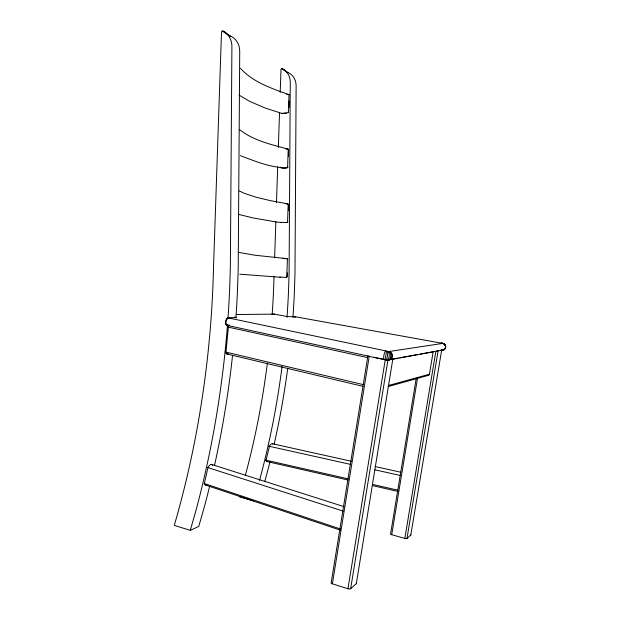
<?xml version="1.0" encoding="UTF-8"?>
<svg xmlns="http://www.w3.org/2000/svg" width="620" height="620" viewBox="0 0 620 620"><rect width="100%" height="100%" fill="white"/><g stroke="black" fill="none" stroke-linecap="round" stroke-linejoin="round"><path stroke-width="0.93" d="M274.621 257.912L275.83 222.1M276.481 202.748L277.69 166.943M278.349 147.583L279.527 112.747M280.209 92.419L281 69.2C282.581 66.526 286.456 73.082 288.308 72.664A16.197 14.097 -66.9 0 1 296.127 85.963L294.981 274.296L294.337 293.392A609.638 426.49 -87.6 0 1 292.919 317.463M289.021 107.578L289.246 100.951M287.633 166.865L288.192 149.583L287.703 149.025L285.836 149.064M288.393 156.535L288.618 149.9M288.401 210.397L288.594 204.708L288.075 203.91L270.46 200.655L256.006 197.207L244.652 193.463L239.274 190.929M287.362 272.785L287.2 276.791L286.665 277.373M287.633 166.881C287.432 168.64 280.426 168.989 280.333 167.082M332.374 583.839L369.202 356.415L367.892 355.903L331.212 582.606A2.108 0.791 10.8 0 0 332.374 583.839L347.96 588.752A2.124 0.806 11.3 0 0 350.641 588.721L356.329 583.653L392.871 358.841M347.96 588.752L385.268 359.67L369.202 356.415M350.641 588.721L387.942 359.957L387.5 360.003A4.363 3.697 88.9 0 0 390.259 359.375A4.286 3.627 88.9 0 0 391.236 353.392A4.363 3.697 88.9 0 0 388.88 351.563L227.71 317.797C225.037 319.315 224.091 325.407 228.176 325.608L369.388 356.345M416.253 378.161L390.592 533.82A1.736 0.535 11.5 0 0 391.708 534.704L404.837 538.423A1.751 0.535 11.8 0 0 406.976 538.462L410.804 535.044L441.657 350.184A3.534 3.488 14.6 0 0 444.276 349.603A3.472 3.425 14.6 0 0 445.075 344.798A3.534 3.488 14.6 0 0 442.789 343.395L294.88 316.68L287.548 316.619L274.49 314.123L236.328 314.526M391.708 534.704L417.477 378.479M388.089 386.562L427.475 375.596A1.767 1.697 65.9 0 0 429.443 374.224L433.147 351.842L393.01 359.143M404.837 538.423L435.814 351.555M406.976 538.462L438.1 350.858L436.875 350.757M235.902 317.889A682.155 449.779 -87.6 0 0 237.468 290.819L238.212 268.786L239.723 51.506A18.693 15.748 -68.7 0 0 230.965 36.332C228.578 37.022 223.549 28.303 221.511 31.69L213.513 267.685A678.97 442.734 -87.6 0 1 174.274 525.388L190.293 530.364L195.827 510.965A691.904 452.522 -87.6 0 0 227.455 325.361M386.516 351.292L385.105 359.716L387.353 359.964M288.339 112.608L289.013 94.922L288.525 94.372L286.657 94.457M288.013 167.175L287.657 167.687M287.982 221.991L287.254 222.611M288.331 112.623L281.674 113.375M228.594 317.711L236.46 317.51L234.654 317.153M229.733 36.169L230.965 36.332M226.757 318.541L228.951 317.866M388.88 351.555L442.789 343.395M190.293 530.364L198.756 526.419L204.213 507.361A682.155 449.779 -87.6 0 0 209.56 486.623M294.88 316.68L294.554 317.223L293.229 316.518M388.624 385.446L429.443 374.224M287.354 72.416L288.308 72.664M388.724 359.817L398.048 358.128M399.908 357.787L417.609 354.57M420.375 354.074L441.595 350.222A3.48 3.418 53.5 0 0 445.563 347.456A3.48 3.418 53.5 0 0 442.726 343.426M228.695 317.781L227.71 317.797L228.664 317.665M227.71 317.797L228.888 317.642M229.617 325.19L226.579 325.167L227.524 325.407M228.54 353.757L226.703 353.942A1.922 0.899 -81.2 0 1 225.975 352.121L228.354 327.151A1.961 0.922 -83.7 0 1 229.183 325.267M286.44 113.282L282.092 113.499L264.911 107.934L249.635 101.339L239.111 95.108M287.285 167.811C271.072 167.857 255.332 161.363 240.366 155.628M285.804 203.833L287.665 203.84M282.519 258.555L286.696 258.61M387.05 359.988L387.709 359.972M280.643 277.256L239.808 274.203M226.579 325.167L227.726 325.252M287.106 258.649L254.967 255.238L238.158 252.294M275.76 221.851L281.062 222.518M275.598 221.828L253.588 218.054L238.669 214.404M386.369 359.856L385.268 359.67M374.093 357.368L385.136 359.747M227.99 327.073L367.652 357.616M272.513 443.781L351.672 461.327M375.232 466.558L400.675 472.2M268.514 446.121L350.432 464.364M374.906 469.821L400.326 475.486M265.36 460.025L348.084 478.841M372.527 484.406L397.908 490.18M266.871 461.52L348.029 480.019M372.566 485.615L398.048 491.42M225.153 351.928L363.281 384.609M226.912 353.997L362.933 386.338M227.78 325.5L225.851 324.462M288.106 149.118C270.467 144.328 253.472 140.57 239.359 129.464M441.029 350.013L441.486 350.153M239.281 496.744L253.626 500.844M211.753 464.489L344.085 506.672M207.506 467.457L343.209 511.136M204.088 483.445L340.326 528.961M205.569 485.026L340.519 530.216M287.68 203.84L288.184 204.623L287.572 221.937L286.858 222.549L280.496 222.34M286.897 258.649L287.401 259.447L286.789 276.768L286.076 277.365L279.868 277.117M222.317 31.031L230.26 36.061M281.713 68.642L287.672 72.416M289.238 94.697C271.839 88.598 252.906 82.204 240.483 68.34M288.277 149.195L288.602 149.691M287.618 258.904L287.812 259.493M212.311 464.977A6.154 2.573 -69.9 0 1 212.536 465.418M212.017 464.651A6.154 2.573 -69.9 0 0 207.963 467.596L204.337 483.53A6.161 2.511 -68.3 0 0 206.22 484.879M272.73 444.191A5.278 1.945 -71.9 0 0 269.429 446.33L266.058 460.18A5.278 1.907 -70.3 0 0 267.383 461.466M232.547 355.423A682.155 449.779 -87.6 0 1 214.474 465.604M227.943 318.765A691.904 452.522 -87.6 0 0 229.586 290.462L230.346 268.018L231.911 46.733A19.042 15.965 -68.9 0 0 223.037 31.302M389.174 351.54A4.309 4.014 81.6 0 1 392.46 356.593A4.309 4.014 81.6 0 1 387.795 359.988M445.307 345.456A3.433 3.317 -64 0 0 444.896 344.673A3.495 3.371 -64 0 0 442.703 343.333M445.509 346.317A3.433 3.317 -64 0 1 444.098 349.471A3.495 3.371 -64 0 1 441.579 350.122L441.355 350.037A3.495 2.991 -73.2 0 0 442.145 350.013M387.097 359.98A4.286 2.929 -86.6 0 0 390.166 358.128A4.286 2.929 -86.6 0 0 390.282 353.346A4.363 2.976 -86.6 0 0 388.43 351.54M384.454 359.615A4.356 1.24 -79 0 1 383.842 355.562A4.356 1.24 -79 0 1 385.841 351.06M228.176 325.608A3.937 2.651 -76.2 0 1 226.075 321.61A3.937 2.651 -76.2 0 1 229.361 317.858M385.841 359.84A4.286 0.977 -82.2 0 0 387.097 357.787A4.286 0.977 -82.2 0 0 387.647 353.051A4.363 0.992 -82.2 0 0 387.206 351.401M387.856 351.486A4.363 2.054 -84 0 1 389.151 356.508A4.363 2.054 -84 0 1 386.462 360.05M443.618 349.293A3.495 2.991 -73.2 0 1 442.913 349.757M442.479 343.255A3.495 2.991 -73.2 0 1 444.416 344.503A3.425 2.945 -73.2 0 1 444.772 345.262M442.13 343.162A3.488 2.41 -76.2 0 1 443.261 343.72M295.407 316.766A3.333 0.504 -80.4 0 1 295.608 317.115M441.68 343.062A3.488 1.666 -78.1 0 1 442.447 343.534M272.25 314.681A3.317 3.007 89.3 0 1 274.49 314.123M441.161 342.953A3.488 0.829 -79.4 0 1 441.363 343.038M356.252 583.04A2.085 0.775 11.3 0 1 356.329 583.653M410.82 534.773A1.728 0.519 11.8 0 1 410.804 535.044M287.734 368.187A609.638 426.49 -87.6 0 1 274.187 444.044M270.064 461.42A609.638 426.49 -87.6 0 1 264.849 481.283M287.013 317.355A617.35 429.211 -87.6 0 0 288.432 293.121L289.091 273.722L290.269 82.382A16.453 14.276 -67.1 0 0 282.356 68.89M282.085 366.443A617.35 429.211 -87.6 0 1 259.54 480.345M274.024 276.264A606.096 420.329 -87.6 0 1 272.172 314.526M267.39 363.01A606.096 420.329 -87.6 0 1 245.311 475.501"/></g></svg>
